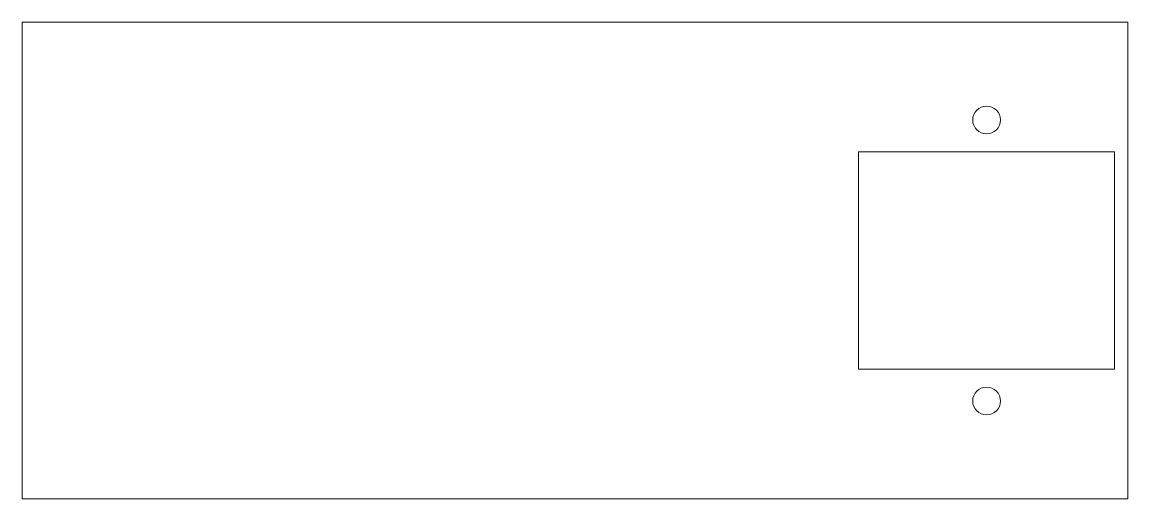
# Model space of a CAD drawing. Header units: millimetres. Extents: x 0 to 140, y 0 to 60.
import ezdxf

# ---------------------------------------------------------------- set-up
doc = ezdxf.new("R2010")
doc.units = ezdxf.units.MM
doc.linetypes.add('K5LT32768', pattern=[0])
doc.layers.add('panelCNC', color=7, linetype='Continuous')

msp = doc.modelspace()

# ---------------------------------------------------------------- linework, layer by layer
at = {"layer": 'panelCNC', "color": 174, "linetype": 'K5LT32768', "lineweight": 5, "true_color": 0x0000a0}
for p, q in [((0, 60.2), (139.6, 60.2)), ((0, 0), (0, 60.2)), ((139.6, 60.2), (139.6, 0)), ((105.61, 43.8), (137.91, 43.8)), ((105.61, 16.4), (105.61, 43.8)), ((137.91, 43.8), (137.91, 16.4)), ((137.91, 16.4), (105.61, 16.4)), ((139.6, 0), (0, 0))]:
    msp.add_line(p, q, dxfattribs=at)
for centre in [(121.76, 47.85), (121.76, 12.35)]:
    msp.add_circle(centre, 1.75, dxfattribs=at)

doc.saveas('drawing.dxf')
